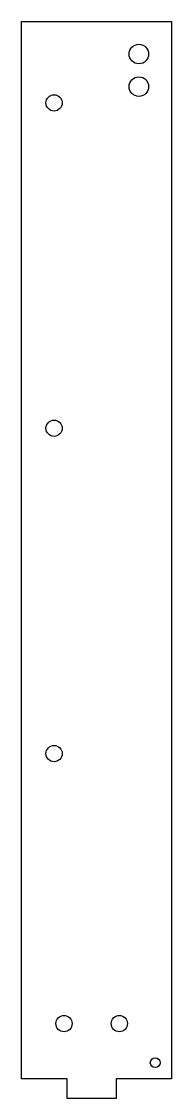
# Model space of a CAD drawing. Header units: millimetres. Extents: x 0 to 46, y 0 to 331.
import ezdxf

# ---------------------------------------------------------------- set-up
doc = ezdxf.new("R2010")
doc.units = ezdxf.units.MM
doc.layers.get('0').update_dxf_attribs({"true_color": 0xffffff})

msp = doc.modelspace()

# ---------------------------------------------------------------- linework, layer by layer
at = {"color": 7, "linetype": 'Continuous', "true_color": 0xffffff}
for p, q in [((0, 6), (0, 331)), ((0, 331), (46.04, 331)), ((46.04, 331), (46.04, 6)), ((14.04, 6), (0, 6)), ((14.04, 0), (14.04, 6)), ((46.04, 6), (29.04, 6)), ((29.04, 6), (29.04, 0)), ((29.04, 0), (14.04, 0))]:
    msp.add_line(p, q, dxfattribs=at)
for centre, radius in [((36.04, 321), 3), ((36.04, 311), 3), ((10, 306), 2.5), ((10, 206), 2.5), ((10, 106), 2.5), ((13.04, 23), 2.5), ((30.04, 23), 2.5), ((41.04, 11), 1.5)]:
    msp.add_circle(centre, radius, dxfattribs=at)

doc.saveas('drawing.dxf')
